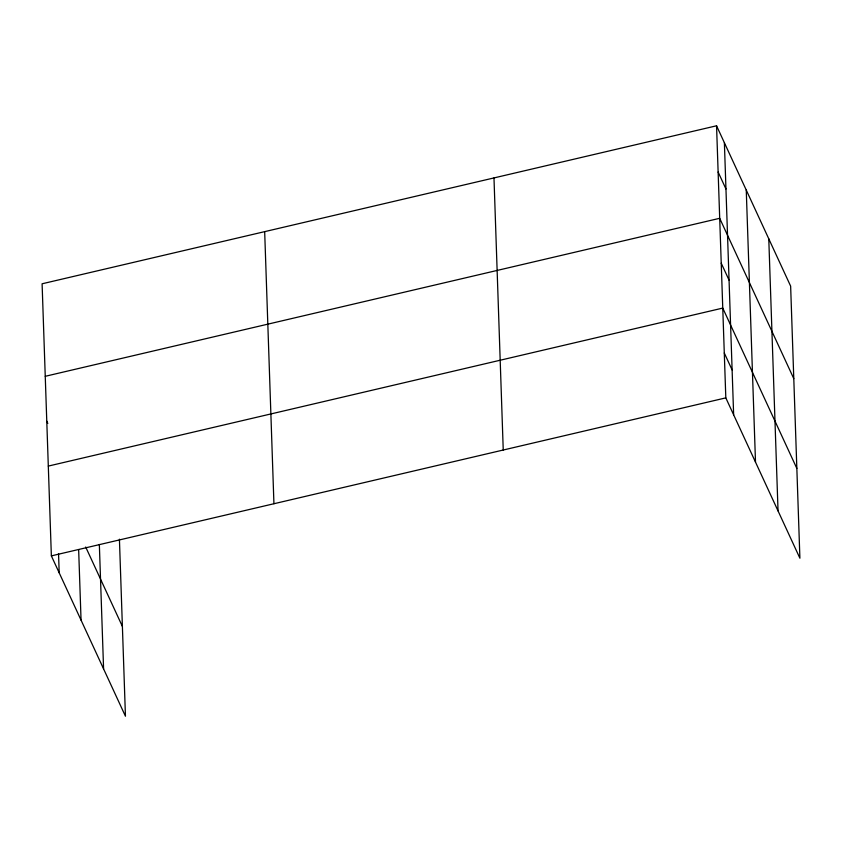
<?xml version="1.0" encoding="UTF-8"?>
<svg xmlns="http://www.w3.org/2000/svg" width="842" height="842" viewBox="0 0 842 842"><rect width="100%" height="100%" fill="white"/><g stroke="black" fill="none" stroke-linecap="round" stroke-linejoin="round"><path stroke-width="1.26" d="M716.553 125.784L725.815 397.877L799.9 558.214L790.638 286.122L716.553 125.784L42.1 283.786L51.362 555.878L125.447 716.216L119.427 539.196M45.247 376.3L719.699 218.299L793.785 378.637M48.299 466.089L722.762 308.088L796.848 468.426M51.362 555.878L725.815 397.877M718.131 172.042L725.962 188.997M721.226 263.188L729.067 280.144M724.288 352.987L732.119 369.933M46.773 421.189L47.826 423.452M85.695 547.005L122.395 626.427M768.778 238.812L778.04 510.894M746.254 190.06L755.506 462.142M724.383 142.74L733.645 414.832M493.98 177.925L503.242 450.017M264.672 231.645L273.934 503.737M99.345 544.469L103.587 668.895M78.653 549.594L81.053 620.144M58.54 553.583L59.193 572.823"/></g></svg>
